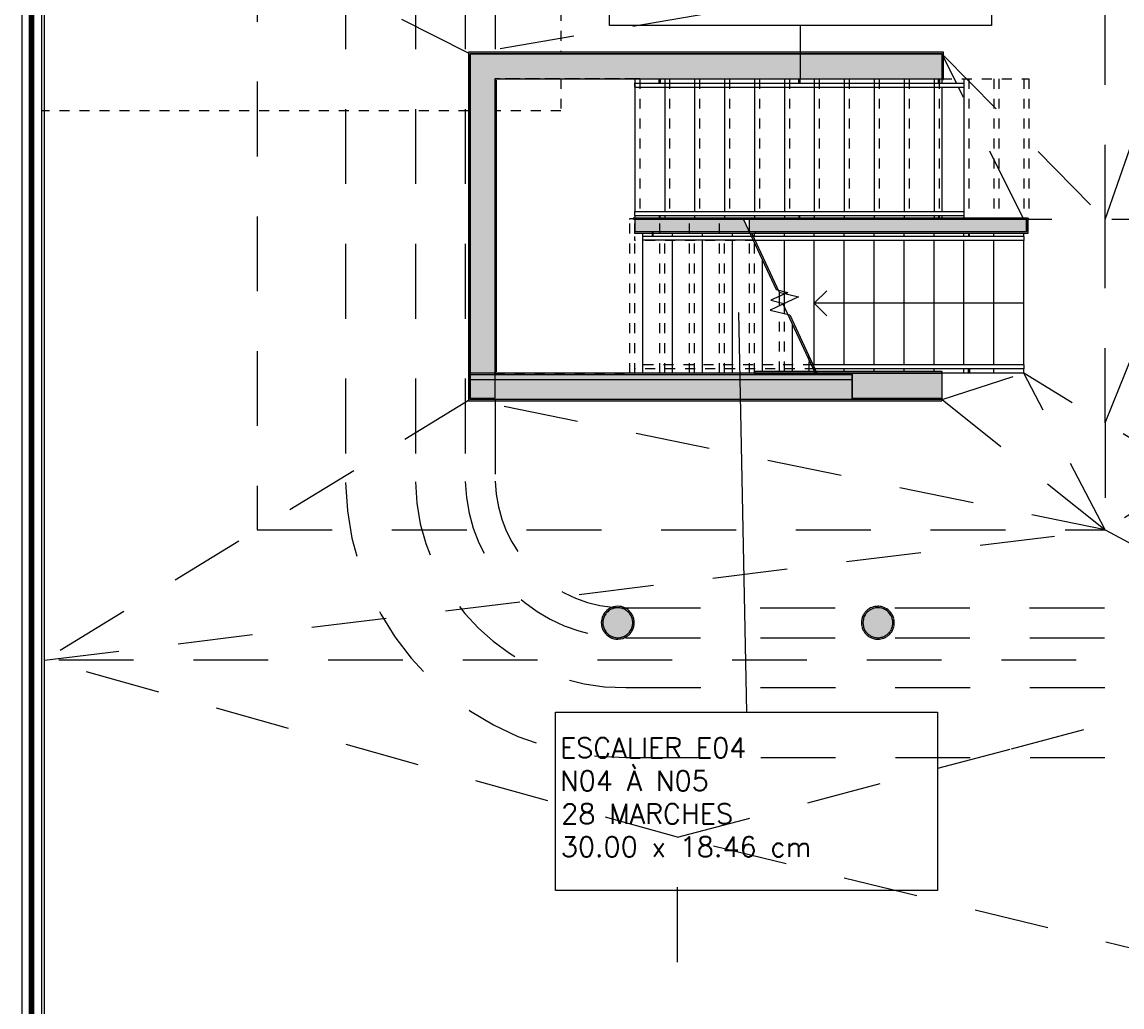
# Model space of a CAD drawing. Header units: metres. Extents: x -227.9 to -141.2, y 39.1 to 91.1.
# Drawn here: x -219.51 to -208.48, y 73.61 to 83.48 of the extents above; entities that cross this region are included whole.
import ezdxf

# ---------------------------------------------------------------- set-up
doc = ezdxf.new("R2010")
doc.units = ezdxf.units.M
for name, pattern in [('Centre', [0.0125, 0.0025, -0.001875, 0.00625, -0.001875]), ('DASHEDX2', [38.1, 25.4, -12.7]), ('JIS_02_0.7', [1.35, 0.75, -0.6]), ('Overhead', [0.003969, 0.002381, -0.001587]), ('Overhead_2_', [0.003969, 0.002381, -0.001587])]:
    doc.linetypes.add(name, pattern=pattern)
doc.layers.add('A-DETL', color=94, linetype='Continuous', lineweight=5, true_color=0x00a600)
doc.layers.add('S-COLS', color=8, linetype='Continuous', lineweight=9, true_color=0x7f7f7f)
for name, color, linetype, lineweight in [('A-FLOR-HRAL', 7, 'Continuous', 5), ('A-FLOR-HRAL-MBND', 7, 'Overhead', 5), ('A-ROOF', 7, 'Continuous', 5), ('A-WALL', 7, 'Continuous', 5), ('A-WALL-PATT', 7, 'Continuous', 13), ('I-WALL', 7, 'Continuous', 5), ('Q-SPCQ-HDLN', 7, 'DASHEDX2', 5), ('S-STRS', 7, 'Continuous', 5), ('S-STRS-ANNO', 7, 'Continuous', 5), ('S-STRS-IDEN', 7, 'Continuous', 5), ('S-STRS-MBND', 7, 'Overhead', 5)]:
    doc.layers.add(name, color=color, linetype=linetype, lineweight=lineweight)
doc.styles.add('RomanS_B', font='', dxfattribs={"height": 0.2})
doc.styles.get('RomanS_B').set_extended_font_data('RomanS', bold=True)

msp = doc.modelspace()

# ---------------------------------------------------------------- hatches: boundary and pattern name
at = {"layer": 'A-WALL', "true_color": 0xaaaaaa}
for points in [[(-210.644, 83.164), (-210.274, 83.164), (-210.274, 83.179), (-215.034, 83.179), (-215.034, 83.164), (-210.675, 83.164)], [(-215.023, 79.686), (-215.019, 79.686), (-215.019, 83.164), (-215.034, 83.164), (-215.034, 79.686)], [(-210.289, 82.905), (-210.274, 82.905), (-210.274, 83.164), (-210.289, 83.164), (-210.289, 82.914)], [(-211.189, 79.951), (-211.189, 79.964), (-215.019, 79.964), (-215.019, 79.951), (-212.031, 79.951)], [(-211.189, 79.901), (-211.189, 79.951), (-215.019, 79.951), (-215.019, 79.901), (-212.031, 79.901)], [(-211.189, 79.701), (-211.189, 79.901), (-215.019, 79.901), (-215.019, 79.701), (-212.031, 79.701)], [(-210.896, 79.686), (-210.289, 79.686), (-210.289, 79.701), (-215.019, 79.701), (-215.019, 79.686), (-210.932, 79.686)], [(-213.539, 77.299), (-213.539, 77.314), (-213.581, 77.32), (-213.62, 77.337), (-213.652, 77.365), (-213.676, 77.402), (-213.688, 77.442), (-213.688, 77.485), (-213.676, 77.526), (-213.652, 77.562), (-213.617, 77.591), (-213.578, 77.608), (-213.539, 77.614), (-213.539, 77.629), (-213.582, 77.623), (-213.622, 77.606), (-213.656, 77.58), (-213.682, 77.546), (-213.699, 77.502), (-213.704, 77.464), (-213.699, 77.421), (-213.682, 77.381), (-213.656, 77.347), (-213.619, 77.32), (-213.578, 77.304), (-213.545, 77.299)], [(-213.539, 77.299), (-213.496, 77.304), (-213.457, 77.321), (-213.422, 77.347), (-213.396, 77.381), (-213.379, 77.425), (-213.374, 77.464), (-213.38, 77.506), (-213.396, 77.546), (-213.422, 77.58), (-213.457, 77.606), (-213.5, 77.623), (-213.539, 77.629), (-213.539, 77.614), (-213.497, 77.607), (-213.458, 77.59), (-213.426, 77.562), (-213.403, 77.526), (-213.391, 77.485), (-213.391, 77.442), (-213.403, 77.401), (-213.427, 77.365), (-213.461, 77.336), (-213.5, 77.319), (-213.539, 77.314)], [(-210.932, 77.299), (-210.932, 77.314), (-210.974, 77.32), (-211.013, 77.337), (-211.046, 77.365), (-211.069, 77.401), (-211.081, 77.442), (-211.081, 77.485), (-211.069, 77.526), (-211.045, 77.563), (-211.013, 77.59), (-210.974, 77.607), (-210.932, 77.614), (-210.932, 77.629), (-210.975, 77.623), (-211.015, 77.606), (-211.049, 77.58), (-211.075, 77.546), (-211.092, 77.502), (-211.097, 77.464), (-211.092, 77.421), (-211.075, 77.381), (-211.046, 77.344), (-211.013, 77.32), (-210.975, 77.304), (-210.934, 77.299)], [(-210.932, 77.299), (-210.889, 77.304), (-210.85, 77.321), (-210.813, 77.35), (-210.789, 77.381), (-210.773, 77.421), (-210.767, 77.464), (-210.773, 77.508), (-210.789, 77.546), (-210.819, 77.583), (-210.851, 77.607), (-210.889, 77.623), (-210.932, 77.629), (-210.932, 77.614), (-210.89, 77.607), (-210.851, 77.59), (-210.819, 77.562), (-210.796, 77.526), (-210.784, 77.485), (-210.784, 77.442), (-210.798, 77.398), (-210.82, 77.365), (-210.854, 77.336), (-210.89, 77.32), (-210.932, 77.314), (-210.932, 77.3)]]:
    msp.add_hatch(color=253, dxfattribs=at).paths.add_polyline_path(points)
at = {"layer": 'A-WALL-PATT', "lineweight": 5, "true_color": 0xaaaaaa}
for points in [[(-214.769, 79.714), (-214.769, 83.164), (-215.019, 83.164), (-215.019, 79.714)], [(-210.289, 82.914), (-210.289, 83.164), (-214.769, 83.164), (-214.769, 82.914), (-210.387, 82.914)], [(-211.189, 79.714), (-210.289, 79.714), (-210.289, 79.964), (-211.189, 79.964), (-211.189, 79.931)]]:
    msp.add_hatch(color=253, dxfattribs=at).paths.add_polyline_path(points)
at = {"layer": 'I-WALL', "true_color": 0xaaaaaa}
for points in [[(-214.769, 79.964), (-214.754, 79.964), (-214.754, 82.914), (-214.769, 82.914), (-214.769, 82.074)], [(-213.384, 81.502), (-212.278, 81.502), (-212.278, 81.504), (-212.219, 81.504), (-212.219, 81.502), (-209.427, 81.502), (-209.427, 81.517), (-213.384, 81.517)], [(-209.427, 81.382), (-209.427, 81.502), (-209.442, 81.502), (-209.442, 81.382)], [(-209.427, 81.367), (-209.427, 81.382), (-212.162, 81.382), (-212.162, 81.367), (-209.564, 81.367)], [(-210.289, 79.965), (-210.289, 79.98), (-212.169, 79.98), (-212.169, 79.965), (-210.387, 79.965)]]:
    msp.add_hatch(color=253, dxfattribs=at).paths.add_polyline_path(points)
h = msp.add_hatch(color=253, dxfattribs=at)
h.paths.add_polyline_path([(-211.62, 81.382), (-209.442, 81.382), (-209.442, 81.502), (-212.219, 81.502), (-212.219, 81.382), (-212.031, 81.382)])
h.paths.add_polyline_path([(-213.265, 81.382), (-212.222, 81.382), (-212.278, 81.502), (-213.369, 81.502), (-213.369, 81.382)])
at = {"layer": 'S-COLS', "lineweight": 5, "true_color": 0x808080}
msp.add_hatch(color=8, dxfattribs=at).paths.add_polyline_path([(-213.539, 77.314), (-213.497, 77.32), (-213.458, 77.337), (-213.426, 77.365), (-213.403, 77.401), (-213.391, 77.442), (-213.391, 77.485), (-213.403, 77.526), (-213.427, 77.563), (-213.461, 77.591), (-213.5, 77.608), (-213.539, 77.614), (-213.581, 77.607), (-213.62, 77.59), (-213.652, 77.562), (-213.676, 77.525), (-213.688, 77.485), (-213.688, 77.442), (-213.676, 77.401), (-213.652, 77.365), (-213.617, 77.336), (-213.578, 77.319), (-213.575, 77.319)])
at = {"layer": 'S-COLS', "true_color": 0x808080}
msp.add_hatch(color=8, dxfattribs=at).paths.add_polyline_path([(-210.932, 77.314), (-210.887, 77.321), (-210.851, 77.337), (-210.818, 77.366), (-210.796, 77.401), (-210.784, 77.442), (-210.784, 77.485), (-210.798, 77.529), (-210.82, 77.563), (-210.851, 77.59), (-210.893, 77.608), (-210.933, 77.613), (-210.974, 77.607), (-211.013, 77.59), (-211.046, 77.562), (-211.069, 77.526), (-211.081, 77.485), (-211.081, 77.442), (-211.069, 77.401), (-211.045, 77.364), (-211.013, 77.337), (-210.974, 77.32), (-210.955, 77.317)])

# ---------------------------------------------------------------- linework, layer by layer
at = {"layer": 'A-DETL', "color": 7, "linetype": 'JIS_02_0.7'}
for p, q in [((-216.268, 83.96), (-216.268, 78.87)), ((-214.768, 83.96), (-214.768, 83.164)), ((-214.768, 79.701), (-214.768, 78.904)), ((-213.461, 77.614), (-204.492, 77.614)), ((-213.456, 76.114), (-180.473, 76.114))]:
    msp.add_line(p, q, dxfattribs=at)
at = {"layer": 'A-DETL', "color": 8, "linetype": 'JIS_02_0.7', "true_color": 0x808080}
for p, q in [((-215.568, 83.96), (-215.568, 78.875)), ((-215.068, 83.96), (-215.068, 78.88)), ((-213.46, 77.314), (-180.473, 77.314)), ((-213.458, 76.814), (-180.473, 76.814))]:
    msp.add_line(p, q, dxfattribs=at)
at = {"layer": 'A-DETL', "color": 7, "linetype": 'JIS_02_0.7'}
for radius, start, end in [(2.797, 180.8447, 270.3154), (1.297, 181.2405, 270.4631)]:
    msp.add_arc((-213.471, 78.911), radius, start, end, dxfattribs=at)
at = {"layer": 'A-DETL', "color": 8, "linetype": 'JIS_02_0.7', "true_color": 0x808080}
for radius, start, end in [(2.097, 180.9756, 270.3642), (1.597, 181.1179, 270.4173)]:
    msp.add_arc((-213.471, 78.911), radius, start, end, dxfattribs=at)
at = {"layer": 'A-FLOR-HRAL', "color": 9, "true_color": 0xc0c0c0}
for p, q in [((-219.439, 89.725), (-219.439, 62.457)), ((-219.438, 89.725), (-219.438, 62.456)), ((-219.437, 62.455), (-219.437, 89.725)), ((-219.427, 62.444), (-219.427, 89.725)), ((-219.426, 62.443), (-219.426, 89.725)), ((-219.418, 62.435), (-219.418, 89.725)), ((-219.414, 89.725), (-219.414, 62.432)), ((-219.406, 62.424), (-219.406, 89.725)), ((-219.405, 62.423), (-219.405, 89.725)), ((-219.395, 62.413), (-219.395, 89.725)), ((-219.393, 62.41), (-219.393, 89.725)), ((-213.369, 82.871), (-210.069, 82.871)), ((-213.369, 82.831), (-213.369, 82.871)), ((-213.369, 82.831), (-210.069, 82.831)), ((-210.069, 82.871), (-210.069, 82.831)), ((-213.369, 81.584), (-210.069, 81.584)), ((-213.369, 81.544), (-213.369, 81.584)), ((-213.369, 81.544), (-210.069, 81.544)), ((-210.069, 81.584), (-210.069, 81.544)), ((-213.289, 81.295), (-213.289, 81.335)), ((-212.199, 81.335), (-213.289, 81.335)), ((-212.181, 81.295), (-213.289, 81.295)), ((-212.182, 81.334), (-212.163, 81.294)), ((-210.286, 81.334), (-212.182, 81.334)), ((-210.286, 81.294), (-212.163, 81.294)), ((-209.469, 81.334), (-210.286, 81.334)), ((-209.469, 81.294), (-210.286, 81.294)), ((-209.469, 81.334), (-209.469, 81.294)), ((-211.581, 80.047), (-211.563, 80.007)), ((-210.286, 80.047), (-211.581, 80.047)), ((-210.286, 80.007), (-211.563, 80.007)), ((-209.469, 80.047), (-210.286, 80.047)), ((-209.469, 80.007), (-210.286, 80.007)), ((-209.469, 80.047), (-209.469, 80.007))]:
    msp.add_line(p, q, dxfattribs=at)
at = {"layer": 'A-FLOR-HRAL'}
for p, q in [((-213.123, 82.871), (-213.123, 82.911)), ((-213.115, 82.911), (-213.123, 82.911)), ((-213.115, 82.911), (-213.115, 82.871)), ((-211.723, 82.871), (-211.723, 82.911)), ((-211.715, 82.911), (-211.723, 82.911)), ((-211.715, 82.911), (-211.715, 82.871)), ((-210.323, 82.871), (-210.323, 82.911)), ((-210.315, 82.911), (-210.323, 82.911)), ((-210.315, 82.911), (-210.315, 82.871)), ((-219.427, 81.741), (-219.426, 81.741)), ((-219.427, 81.74), (-219.427, 81.741)), ((-219.426, 81.74), (-219.427, 81.74)), ((-219.426, 81.741), (-219.406, 81.741)), ((-219.426, 81.741), (-219.426, 81.74)), ((-219.406, 81.74), (-219.426, 81.74)), ((-219.406, 81.741), (-219.405, 81.741)), ((-219.406, 81.74), (-219.406, 81.741)), ((-219.405, 81.74), (-219.406, 81.74)), ((-219.405, 81.741), (-219.405, 81.74)), ((-213.123, 81.544), (-213.123, 81.517)), ((-213.115, 81.517), (-213.115, 81.544)), ((-211.723, 81.544), (-211.723, 81.517)), ((-211.715, 81.517), (-211.715, 81.544)), ((-210.323, 81.544), (-210.323, 81.517)), ((-210.315, 81.517), (-210.315, 81.544)), ((-213.193, 81.375), (-213.193, 81.335)), ((-213.193, 81.375), (-213.185, 81.375)), ((-213.185, 81.335), (-213.185, 81.375)), ((-210.023, 81.367), (-210.023, 81.334)), ((-210.015, 81.334), (-210.015, 81.367)), ((-210.023, 79.967), (-210.023, 80.007)), ((-210.023, 79.967), (-210.015, 79.967)), ((-210.015, 80.007), (-210.015, 79.967)), ((-219.427, 79.741), (-219.426, 79.741)), ((-219.427, 79.74), (-219.427, 79.741)), ((-219.426, 79.74), (-219.427, 79.74)), ((-219.426, 79.741), (-219.406, 79.741)), ((-219.426, 79.741), (-219.426, 79.74)), ((-219.406, 79.74), (-219.426, 79.74)), ((-219.406, 79.741), (-219.405, 79.741)), ((-219.406, 79.74), (-219.406, 79.741)), ((-219.405, 79.74), (-219.406, 79.74)), ((-219.405, 79.741), (-219.405, 79.74)), ((-219.427, 77.741), (-219.426, 77.741)), ((-219.427, 77.74), (-219.427, 77.741)), ((-219.426, 77.74), (-219.427, 77.74)), ((-219.426, 77.741), (-219.406, 77.741)), ((-219.426, 77.741), (-219.426, 77.74)), ((-219.406, 77.74), (-219.426, 77.74)), ((-219.406, 77.741), (-219.405, 77.741)), ((-219.406, 77.74), (-219.406, 77.741)), ((-219.405, 77.74), (-219.406, 77.74)), ((-219.405, 77.741), (-219.405, 77.74)), ((-219.427, 75.741), (-219.426, 75.741)), ((-219.427, 75.74), (-219.427, 75.741)), ((-219.426, 75.74), (-219.427, 75.74)), ((-219.426, 75.741), (-219.406, 75.741)), ((-219.426, 75.741), (-219.426, 75.74)), ((-219.406, 75.74), (-219.426, 75.74)), ((-219.406, 75.741), (-219.405, 75.741)), ((-219.406, 75.74), (-219.406, 75.741)), ((-219.405, 75.74), (-219.406, 75.74)), ((-219.405, 75.741), (-219.405, 75.74)), ((-219.427, 73.741), (-219.426, 73.741)), ((-219.427, 73.74), (-219.427, 73.741)), ((-219.426, 73.74), (-219.427, 73.74)), ((-219.426, 73.741), (-219.406, 73.741)), ((-219.426, 73.741), (-219.426, 73.74)), ((-219.406, 73.74), (-219.426, 73.74)), ((-219.406, 73.741), (-219.405, 73.741)), ((-219.406, 73.74), (-219.406, 73.741)), ((-219.405, 73.74), (-219.406, 73.74)), ((-219.405, 73.741), (-219.405, 73.74))]:
    msp.add_line(p, q, dxfattribs=at)
at = {"layer": 'A-FLOR-HRAL-MBND'}
for p, q in [((-213.369, 81.294), (-213.369, 81.334)), ((-212.182, 81.334), (-213.369, 81.334)), ((-212.163, 81.294), (-213.369, 81.294)), ((-213.369, 80.007), (-213.369, 80.047)), ((-211.581, 80.047), (-213.369, 80.047)), ((-211.563, 80.007), (-213.369, 80.007))]:
    msp.add_line(p, q, dxfattribs=at)
at = {"layer": 'A-ROOF'}
for p, q in [((-219.286, 62.319), (-219.286, 89.725)), ((-210.289, 82.871), (-210.289, 82.905)), ((-210.289, 81.584), (-210.289, 82.831)), ((-210.289, 81.517), (-210.289, 81.544)), ((-209.469, 81.364), (-209.469, 81.367)), ((-210.289, 79.701), (-210.289, 79.714))]:
    msp.add_line(p, q, dxfattribs=at)
at = {"layer": 'A-ROOF', "color": 9, "linetype": 'JIS_02_0.7', "true_color": 0xc0c0c0}
for p, q in [((-215.034, 83.171), (-217.153, 84.235)), ((-217.153, 84.235), (-217.153, 78.395)), ((-208.654, 84.235), (-214.93, 83.179)), ((-208.653, 81.502), (-208.654, 84.235)), ((-208.653, 81.502), (-207.837, 83.861)), ((-210.274, 83.148), (-208.653, 81.502)), ((-210.145, 82.871), (-210.274, 83.133)), ((-209.476, 81.517), (-210.125, 82.831)), ((-207.837, 81.502), (-209.427, 81.502)), ((-208.653, 79.466), (-208.653, 81.502)), ((-208.653, 79.466), (-207.837, 81.502)), ((-210.289, 79.701), (-209.469, 79.964)), ((-207.833, 78.965), (-209.469, 79.964)), ((-208.654, 78.395), (-209.469, 79.964)), ((-215.034, 79.691), (-219.286, 77.089)), ((-208.654, 78.395), (-214.946, 79.686)), ((-210.289, 79.701), (-210.288, 79.7)), ((-210.287, 79.699), (-208.654, 78.395)), ((-208.653, 79.466), (-208.654, 78.395)), ((-207.825, 78.915), (-208.654, 78.395)), ((-219.286, 77.089), (-208.654, 78.395)), ((-217.153, 78.395), (-208.654, 78.395)), ((-208.654, 78.395), (-206.243, 77.089)), ((-212.94, 75.315), (-219.286, 77.089)), ((-206.243, 77.089), (-219.286, 77.089)), ((-209.591, 76.202), (-206.243, 77.089)), ((-212.94, 75.315), (-209.591, 76.202)), ((-212.94, 61.915), (-212.94, 75.315)), ((-206.606, 73.766), (-212.94, 75.315))]:
    msp.add_line(p, q, dxfattribs=at)
at = {"layer": 'A-WALL'}
for p, q in [((-219.511, 89.74), (-219.511, 62.529)), ((-219.311, 62.329), (-219.311, 89.725)), ((-212.278, 81.502), (-213.369, 81.502)), ((-213.369, 81.502), (-213.369, 81.382)), ((-209.442, 81.502), (-212.219, 81.502)), ((-209.442, 81.382), (-209.442, 81.502)), ((-213.369, 81.382), (-212.832, 81.382)), ((-212.162, 81.382), (-209.442, 81.382)), ((-215.019, 79.951), (-211.189, 79.951)), ((-215.019, 79.901), (-211.189, 79.901))]:
    msp.add_line(p, q, dxfattribs=at)
at = {"layer": 'A-WALL', "lineweight": 13}
for p, q in [((-215.01, 83.179), (-215.034, 83.179)), ((-215.034, 83.179), (-215.034, 79.686)), ((-215.019, 83.164), (-210.289, 83.164)), ((-215.019, 79.701), (-215.019, 83.164)), ((-210.312, 83.179), (-215.009, 83.179)), ((-210.292, 83.179), (-210.311, 83.179)), ((-210.274, 83.179), (-210.29, 83.179)), ((-210.289, 83.164), (-210.289, 82.914)), ((-210.274, 83.171), (-210.274, 83.179)), ((-210.274, 82.905), (-210.274, 83.17)), ((-210.289, 82.905), (-210.274, 82.905)), ((-211.189, 79.964), (-215.019, 79.964)), ((-211.189, 79.701), (-211.189, 79.964)), ((-215.034, 79.686), (-215.011, 79.686)), ((-210.289, 79.701), (-215.019, 79.701)), ((-215.009, 79.686), (-210.309, 79.686)), ((-210.309, 79.686), (-210.291, 79.686)), ((-210.289, 79.699), (-210.289, 79.701)), ((-210.289, 79.692), (-210.289, 79.699)), ((-210.289, 79.686), (-210.289, 79.689)), ((-210.932, 77.614), (-210.932, 77.629)), ((-210.932, 77.299), (-210.932, 77.314))]:
    msp.add_line(p, q, dxfattribs=at)
at = {"layer": 'A-WALL', "lineweight": 15}
for p, q in [((-215.019, 83.164), (-215.019, 79.714)), ((-214.769, 83.164), (-215.019, 83.164)), ((-210.289, 83.164), (-214.769, 83.164)), ((-210.289, 82.914), (-210.289, 83.164)), ((-214.769, 79.714), (-214.769, 82.914)), ((-214.769, 82.914), (-210.289, 82.914)), ((-210.289, 79.964), (-211.189, 79.964)), ((-211.189, 79.964), (-211.189, 79.714)), ((-210.289, 79.714), (-210.289, 79.964)), ((-215.019, 79.714), (-214.769, 79.714)), ((-211.189, 79.714), (-210.289, 79.714))]:
    msp.add_line(p, q, dxfattribs=at)
at = {"layer": 'A-WALL', "lineweight": 13}
for centre, radius, start, end in [((-213.539, 77.464), 0.165, 90, 120), ((-213.539, 77.464), 0.165, 40.3954, 90), ((-210.932, 77.464), 0.165, 90, 132.3036), ((-210.932, 77.464), 0.165, 75, 90), ((-210.932, 77.464), 0.165, 28.5991, 74.8208), ((-213.539, 77.464), 0.165, 120.338, 213.4989), ((-213.539, 77.464), 0.15, 159.713, 168.6525), ((-213.539, 77.464), 0.15, 152.8907, 159.713), ((-213.539, 77.464), 0.15, 143.7795, 152.8907), ((-213.539, 77.464), 0.15, 137.1493, 143.7795), ((-213.539, 77.464), 0.15, 127.6461, 137.1493), ((-213.539, 77.464), 0.15, 121.4225, 127.6461), ((-213.539, 77.464), 0.15, 110.9147, 121.4225), ((-213.539, 77.464), 0.15, 105.7068, 110.9147), ((-213.539, 77.464), 0.15, 90, 105.7068), ((-213.539, 77.464), 0.15, 74.2932, 90), ((-213.539, 77.464), 0.15, 69.0853, 74.2932), ((-213.539, 77.464), 0.15, 58.5775, 69.0853), ((-213.539, 77.464), 0.15, 52.3539, 58.5775), ((-213.539, 77.464), 0.15, 42.8507, 52.3539), ((-213.539, 77.464), 0.15, 36.2205, 42.8507), ((-213.539, 77.464), 0.15, 27.1093, 36.2205), ((-213.539, 77.464), 0.165, 27.234, 40.32), ((-213.539, 77.464), 0.15, 20.287, 27.1093), ((-213.539, 77.464), 0.15, 11.3475, 20.287), ((-213.539, 77.464), 0.165, 13.7064, 27.1601), ((-210.932, 77.464), 0.165, 154.8471, 167.263), ((-210.932, 77.464), 0.165, 142.899, 154.6902), ((-210.932, 77.464), 0.165, 132.5318, 142.7193), ((-210.932, 77.464), 0.165, 15.5903, 28.2079), ((-213.539, 77.464), 0.15, 168.6525, 175.5552), ((-213.539, 77.464), 0.15, 175.5552, 184.4448), ((-213.539, 77.464), 0.15, 184.4448, 191.3475), ((-213.539, 77.464), 0.15, 191.3475, 200.287), ((-213.539, 77.464), 0.15, 200.287, 207.1093), ((-213.539, 77.464), 0.15, 332.8907, 339.713), ((-213.539, 77.464), 0.15, 339.713, 348.6525), ((-213.539, 77.464), 0.15, 4.4448, 11.3475), ((-213.539, 77.464), 0.15, 348.6525, 355.5552), ((-213.539, 77.464), 0.165, 332.8399, 346.2936), ((-213.539, 77.464), 0.15, 355.5552, 4.4448), ((-213.539, 77.464), 0.165, 0.0821, 13.6305), ((-213.539, 77.464), 0.165, 346.3695, 359.9179), ((-210.932, 77.464), 0.165, 167.4101, 192.5899), ((-210.932, 77.464), 0.165, 192.737, 205.1529), ((-210.932, 77.464), 0.165, 336.3405, 348.5301), ((-210.932, 77.464), 0.165, 2.1798, 14.7976), ((-210.932, 77.464), 0.165, 349.2882, 1.799), ((-213.539, 77.464), 0.165, 213.9277, 270), ((-213.539, 77.464), 0.15, 207.1093, 216.2205), ((-213.539, 77.464), 0.15, 216.2205, 222.8507), ((-213.539, 77.464), 0.15, 222.8507, 232.3539), ((-213.539, 77.464), 0.15, 232.3539, 238.5775), ((-213.539, 77.464), 0.15, 238.5775, 249.0853), ((-213.539, 77.464), 0.15, 249.0853, 254.2932), ((-213.539, 77.464), 0.15, 254.2932, 270), ((-213.539, 77.464), 0.165, 270, 307.4014), ((-213.539, 77.464), 0.15, 270, 285.7068), ((-213.539, 77.464), 0.15, 285.7068, 290.9147), ((-213.539, 77.464), 0.15, 290.9147, 301.4225), ((-213.539, 77.464), 0.15, 301.4225, 307.6461), ((-213.539, 77.464), 0.15, 307.6461, 317.1493), ((-213.539, 77.464), 0.165, 307.4805, 319.6046), ((-213.539, 77.464), 0.15, 317.1493, 323.7795), ((-213.539, 77.464), 0.15, 323.7795, 332.8907), ((-213.539, 77.464), 0.165, 319.68, 332.766), ((-210.932, 77.464), 0.165, 205.3098, 217.101), ((-210.932, 77.464), 0.165, 217.2807, 227.4682), ((-210.932, 77.464), 0.165, 227.6964, 235.5466), ((-210.932, 77.464), 0.165, 235.7377, 270), ((-210.932, 77.464), 0.165, 270, 290.475), ((-210.932, 77.464), 0.165, 291.0864, 303.3686), ((-210.932, 77.464), 0.165, 303.9633, 316.552), ((-210.932, 77.464), 0.165, 316.8489, 323.7167), ((-210.932, 77.464), 0.165, 324.1334, 335.5992)]:
    msp.add_arc(centre, radius, start, end, dxfattribs=at)
at = {"layer": 'I-WALL', "lineweight": 13}
for p, q in [((-214.754, 82.914), (-214.769, 82.914)), ((-214.769, 82.914), (-214.769, 79.964)), ((-214.754, 79.979), (-214.754, 82.899)), ((-209.427, 81.517), (-213.384, 81.517)), ((-213.384, 81.517), (-213.384, 81.502)), ((-209.427, 81.367), (-209.427, 81.517)), ((-212.832, 81.382), (-212.222, 81.382)), ((-212.219, 81.382), (-212.162, 81.382)), ((-212.162, 81.382), (-212.162, 81.367)), ((-212.162, 81.367), (-209.427, 81.367)), ((-214.769, 79.964), (-214.754, 79.964)), ((-210.289, 79.98), (-212.169, 79.98)), ((-212.169, 79.98), (-212.169, 79.965)), ((-212.169, 79.965), (-210.289, 79.965)), ((-210.289, 79.965), (-210.289, 79.98))]:
    msp.add_line(p, q, dxfattribs=at)
at = {"layer": 'Q-SPCQ-HDLN', "color": 9, "linetype": 'Centre', "lineweight": 9, "true_color": 0xc0c0c0}
for p, q in [((-214.111, 86.993), (-214.111, 83.179)), ((-214.111, 82.914), (-214.111, 82.593)), ((-219.286, 82.593), (-219.311, 82.593)), ((-215.034, 82.593), (-219.286, 82.593)), ((-214.111, 82.593), (-214.754, 82.593))]:
    msp.add_line(p, q, dxfattribs=at)
at = {"layer": 'S-COLS', "color": 7}
for centre, start, end in [((-213.539, 77.464), 159.713, 168.6525), ((-213.539, 77.464), 152.8907, 159.713), ((-213.539, 77.464), 143.7795, 152.8907), ((-213.539, 77.464), 137.1493, 143.7795), ((-213.539, 77.464), 127.6461, 137.1493), ((-213.539, 77.464), 121.4225, 127.6461), ((-213.539, 77.464), 110.9147, 121.4225), ((-213.539, 77.464), 105.7068, 110.9147), ((-213.539, 77.464), 90, 105.7068), ((-213.539, 77.464), 74.2932, 90), ((-213.539, 77.464), 69.0853, 74.2932), ((-213.539, 77.464), 58.5775, 69.0853), ((-213.539, 77.464), 52.3539, 58.5775), ((-213.539, 77.464), 42.8507, 52.3539), ((-213.539, 77.464), 36.2205, 42.8507), ((-213.539, 77.464), 27.1093, 36.2205), ((-213.539, 77.464), 20.287, 27.1093), ((-213.539, 77.464), 11.3475, 20.287), ((-210.932, 77.464), 152.0148, 165.8674), ((-210.932, 77.464), 139.0909, 151.9421), ((-210.932, 77.464), 125.683, 138.6195), ((-210.932, 77.464), 90, 125.5867), ((-210.932, 77.464), 29.4719, 90), ((-210.932, 77.464), 15.2301, 29.3141), ((-213.539, 77.464), 168.6525, 175.5552), ((-213.539, 77.464), 175.5552, 184.4448), ((-213.539, 77.464), 184.4448, 191.3475), ((-213.539, 77.464), 191.3475, 200.287), ((-213.539, 77.464), 200.287, 207.1093), ((-213.539, 77.464), 332.8907, 339.713), ((-213.539, 77.464), 339.713, 348.6525), ((-213.539, 77.464), 4.4448, 11.3475), ((-213.539, 77.464), 348.6525, 355.5552), ((-213.539, 77.464), 355.5552, 4.4448), ((-210.932, 77.464), 165.9269, 194.0731), ((-210.932, 77.464), 194.1326, 207.9852), ((-210.932, 77.464), 332.7337, 346.3909), ((-210.932, 77.464), 0.8334, 14.9335), ((-210.932, 77.464), 346.7162, 0.6838), ((-213.539, 77.464), 207.1093, 216.2205), ((-213.539, 77.464), 216.2205, 222.8507), ((-213.539, 77.464), 222.8507, 232.3539), ((-213.539, 77.464), 232.3539, 238.5775), ((-213.539, 77.464), 238.5775, 249.0853), ((-213.539, 77.464), 249.0853, 254.2932), ((-213.539, 77.464), 254.2932, 270), ((-213.539, 77.464), 270, 285.7068), ((-213.539, 77.464), 285.7068, 290.9147), ((-213.539, 77.464), 290.9147, 301.4225), ((-213.539, 77.464), 301.4225, 307.6461), ((-213.539, 77.464), 307.6461, 317.1493), ((-213.539, 77.464), 317.1493, 323.7795), ((-213.539, 77.464), 323.7795, 332.8907), ((-210.932, 77.464), 208.0579, 220.9091), ((-210.932, 77.464), 221.3805, 234.317), ((-210.932, 77.464), 234.4133, 245.5652), ((-210.932, 77.464), 245.7022, 270), ((-210.932, 77.464), 270, 287.4778), ((-210.932, 77.464), 287.7502, 301.4595), ((-210.932, 77.464), 301.7507, 315.6027), ((-210.932, 77.464), 315.7273, 319.0909), ((-210.932, 77.464), 319.3675, 332.3707)]:
    msp.add_arc(centre, 0.15, start, end, dxfattribs=at)
at = {"layer": 'S-STRS'}
for p, q in [((-213.369, 82.914), (-213.369, 82.871)), ((-213.369, 82.831), (-213.369, 81.584)), ((-213.069, 82.914), (-213.069, 82.871)), ((-213.069, 82.831), (-213.069, 81.584)), ((-212.769, 82.914), (-212.769, 82.871)), ((-212.769, 82.831), (-212.769, 81.584)), ((-212.469, 82.914), (-212.469, 82.871)), ((-212.469, 82.831), (-212.469, 81.584)), ((-212.169, 82.914), (-212.169, 82.871)), ((-212.169, 82.831), (-212.169, 81.584)), ((-211.869, 82.914), (-211.869, 82.871)), ((-211.869, 82.831), (-211.869, 81.584)), ((-211.569, 82.914), (-211.569, 82.871)), ((-211.569, 82.831), (-211.569, 81.584)), ((-211.269, 82.914), (-211.269, 82.871)), ((-211.269, 82.831), (-211.269, 81.584)), ((-210.969, 82.914), (-210.969, 82.871)), ((-210.969, 82.831), (-210.969, 81.584)), ((-210.669, 82.914), (-210.669, 82.871)), ((-210.669, 82.831), (-210.669, 81.584)), ((-210.369, 82.914), (-210.369, 82.871)), ((-210.369, 82.831), (-210.369, 81.584)), ((-210.069, 82.914), (-210.069, 82.871)), ((-210.069, 82.831), (-210.069, 81.584)), ((-213.369, 81.544), (-213.369, 81.517)), ((-213.069, 81.544), (-213.069, 81.517)), ((-212.769, 81.544), (-212.769, 81.517)), ((-212.469, 81.544), (-212.469, 81.517)), ((-212.169, 81.544), (-212.169, 81.517)), ((-211.869, 81.544), (-211.869, 81.517)), ((-211.569, 81.544), (-211.569, 81.517)), ((-211.269, 81.544), (-211.269, 81.517)), ((-210.969, 81.544), (-210.969, 81.517)), ((-210.669, 81.544), (-210.669, 81.517)), ((-210.369, 81.544), (-210.369, 81.517)), ((-210.069, 81.544), (-210.069, 81.517)), ((-213.369, 81.365), (-213.369, 81.382)), ((-213.289, 81.365), (-213.369, 81.365)), ((-213.289, 81.335), (-213.289, 81.365)), ((-213.193, 81.365), (-213.289, 81.365)), ((-213.289, 79.964), (-213.289, 81.295)), ((-212.989, 81.365), (-213.186, 81.365)), ((-212.689, 81.365), (-212.989, 81.365)), ((-212.989, 81.335), (-212.989, 81.365)), ((-212.989, 79.964), (-212.989, 81.295)), ((-212.389, 81.365), (-212.689, 81.365)), ((-212.689, 81.335), (-212.689, 81.365)), ((-212.689, 79.964), (-212.689, 81.295)), ((-212.213, 81.365), (-212.389, 81.365)), ((-212.389, 81.335), (-212.389, 81.365)), ((-212.389, 79.964), (-212.389, 81.295)), ((-212.169, 81.364), (-212.196, 81.364)), ((-211.869, 81.364), (-212.169, 81.364)), ((-212.169, 81.334), (-212.169, 81.364)), ((-211.569, 81.364), (-211.869, 81.364)), ((-211.869, 81.334), (-211.869, 81.364)), ((-211.869, 80.764), (-211.869, 81.294)), ((-211.269, 81.364), (-211.569, 81.364)), ((-211.569, 81.334), (-211.569, 81.364)), ((-211.569, 80.047), (-211.569, 81.294)), ((-210.969, 81.364), (-211.269, 81.364)), ((-211.269, 81.334), (-211.269, 81.364)), ((-211.269, 80.047), (-211.269, 81.294)), ((-210.669, 81.364), (-210.969, 81.364)), ((-210.969, 81.334), (-210.969, 81.364)), ((-210.969, 80.047), (-210.969, 81.294)), ((-210.369, 81.364), (-210.669, 81.364)), ((-210.669, 81.334), (-210.669, 81.364)), ((-210.669, 80.047), (-210.669, 81.294)), ((-210.286, 81.364), (-210.369, 81.364)), ((-210.369, 81.334), (-210.369, 81.364)), ((-210.369, 80.047), (-210.369, 81.294)), ((-210.069, 81.364), (-210.286, 81.364)), ((-210.023, 81.364), (-210.069, 81.364)), ((-210.069, 81.334), (-210.069, 81.364)), ((-210.069, 80.047), (-210.069, 81.294)), ((-209.769, 81.364), (-210.015, 81.364)), ((-209.469, 81.364), (-209.769, 81.364)), ((-209.769, 81.334), (-209.769, 81.364)), ((-209.769, 80.047), (-209.769, 81.294)), ((-209.469, 81.334), (-209.469, 81.364)), ((-209.469, 80.047), (-209.469, 81.294)), ((-212.089, 79.98), (-212.089, 81.099)), ((-211.869, 80.563), (-211.869, 80.664)), ((-211.789, 79.98), (-211.789, 80.456)), ((-212.089, 79.964), (-212.089, 79.965)), ((-211.789, 79.964), (-211.789, 79.965)), ((-211.269, 79.98), (-211.269, 80.007)), ((-211.269, 79.964), (-211.269, 79.965)), ((-210.969, 79.98), (-210.969, 80.007)), ((-210.969, 79.964), (-210.969, 79.965)), ((-210.669, 79.98), (-210.669, 80.007)), ((-210.669, 79.964), (-210.669, 79.965)), ((-210.369, 79.98), (-210.369, 80.007)), ((-210.369, 79.964), (-210.369, 79.965)), ((-210.286, 79.964), (-210.289, 79.964)), ((-210.069, 79.964), (-210.286, 79.964)), ((-210.069, 79.964), (-210.069, 80.007)), ((-209.769, 79.964), (-210.069, 79.964)), ((-209.769, 79.964), (-209.769, 80.007)), ((-209.469, 79.964), (-209.769, 79.964)), ((-209.469, 79.964), (-209.469, 80.007))]:
    msp.add_line(p, q, dxfattribs=at)
at = {"layer": 'S-STRS', "linetype": 'Overhead'}
for p, q in [((-213.369, 82.914), (-213.369, 82.871)), ((-213.369, 82.831), (-213.369, 81.584)), ((-213.069, 82.914), (-213.069, 82.871)), ((-213.069, 82.831), (-213.069, 81.584)), ((-212.769, 82.914), (-212.769, 82.871)), ((-212.769, 82.831), (-212.769, 81.584)), ((-212.469, 82.914), (-212.469, 82.871)), ((-212.469, 82.831), (-212.469, 81.584)), ((-212.169, 82.914), (-212.169, 82.871)), ((-212.169, 82.831), (-212.169, 81.584)), ((-211.869, 82.914), (-211.869, 82.871)), ((-211.869, 82.831), (-211.869, 81.584)), ((-211.569, 82.914), (-211.569, 82.871)), ((-211.569, 82.831), (-211.569, 81.584)), ((-211.269, 82.914), (-211.269, 82.871)), ((-211.269, 82.831), (-211.269, 81.584)), ((-210.969, 82.914), (-210.969, 82.871)), ((-210.969, 82.831), (-210.969, 81.584)), ((-210.669, 82.914), (-210.669, 82.871)), ((-210.669, 82.831), (-210.669, 81.584)), ((-210.369, 82.914), (-210.369, 82.871)), ((-210.369, 82.831), (-210.369, 81.584)), ((-213.369, 81.544), (-213.369, 81.517)), ((-213.069, 81.544), (-213.069, 81.517)), ((-212.769, 81.544), (-212.769, 81.517)), ((-212.469, 81.544), (-212.469, 81.517)), ((-212.169, 81.544), (-212.169, 81.517)), ((-211.869, 81.544), (-211.869, 81.517)), ((-211.569, 81.544), (-211.569, 81.517)), ((-211.269, 81.544), (-211.269, 81.517)), ((-210.969, 81.544), (-210.969, 81.517)), ((-210.669, 81.544), (-210.669, 81.517)), ((-210.369, 81.544), (-210.369, 81.517)), ((-213.289, 81.335), (-213.289, 81.365)), ((-213.289, 79.964), (-213.289, 81.295)), ((-212.989, 81.335), (-212.989, 81.365)), ((-212.989, 79.964), (-212.989, 81.295)), ((-212.689, 81.335), (-212.689, 81.365)), ((-212.689, 79.964), (-212.689, 81.295)), ((-212.389, 81.335), (-212.389, 81.365)), ((-212.389, 79.964), (-212.389, 81.295)), ((-212.169, 81.334), (-212.169, 81.364)), ((-211.869, 81.334), (-211.869, 81.364)), ((-211.869, 80.764), (-211.869, 81.294)), ((-211.569, 81.334), (-211.569, 81.364)), ((-211.569, 80.047), (-211.569, 81.294)), ((-211.269, 81.334), (-211.269, 81.364)), ((-211.269, 80.047), (-211.269, 81.294)), ((-210.969, 81.334), (-210.969, 81.364)), ((-210.969, 80.047), (-210.969, 81.294)), ((-210.669, 81.334), (-210.669, 81.364)), ((-210.669, 80.047), (-210.669, 81.294)), ((-210.369, 81.334), (-210.369, 81.364)), ((-210.369, 80.047), (-210.369, 81.294)), ((-210.069, 81.334), (-210.069, 81.364)), ((-210.069, 80.047), (-210.069, 81.294)), ((-209.769, 81.334), (-209.769, 81.364)), ((-209.769, 80.047), (-209.769, 81.294)), ((-209.469, 81.334), (-209.469, 81.364)), ((-209.469, 80.047), (-209.469, 81.294)), ((-212.089, 79.98), (-212.089, 81.099)), ((-211.869, 80.563), (-211.869, 80.664)), ((-211.789, 79.98), (-211.789, 80.456)), ((-212.089, 79.964), (-212.089, 79.965)), ((-211.789, 79.964), (-211.789, 79.965)), ((-211.269, 79.98), (-211.269, 80.007)), ((-211.269, 79.964), (-211.269, 79.965)), ((-210.969, 79.98), (-210.969, 80.007)), ((-210.969, 79.964), (-210.969, 79.965)), ((-210.669, 79.98), (-210.669, 80.007)), ((-210.669, 79.964), (-210.669, 79.965)), ((-210.369, 79.98), (-210.369, 80.007)), ((-210.369, 79.964), (-210.369, 79.965)), ((-210.069, 79.964), (-210.069, 80.007)), ((-209.769, 79.964), (-209.769, 80.007)), ((-209.469, 79.964), (-209.469, 80.007))]:
    msp.add_line(p, q, dxfattribs=at)
at = {"layer": 'S-STRS', "lineweight": 9}
for p, q in [((-212.219, 81.504), (-212.278, 81.504)), ((-212.219, 81.377), (-212.219, 81.504)), ((-211.919, 81.364), (-211.919, 81.367)), ((-211.619, 81.364), (-211.619, 81.367)), ((-211.319, 81.364), (-211.319, 81.367)), ((-211.019, 81.364), (-211.019, 81.367)), ((-210.719, 81.364), (-210.719, 81.367)), ((-210.419, 81.364), (-210.419, 81.367)), ((-210.119, 81.364), (-210.119, 81.367)), ((-209.819, 81.364), (-209.819, 81.367)), ((-209.519, 81.364), (-209.519, 81.367)), ((-211.919, 80.673), (-211.919, 80.734)), ((-211.619, 80.09), (-211.619, 80.127))]:
    msp.add_line(p, q, dxfattribs=at)
at = {"layer": 'S-STRS', "linetype": 'Overhead_2_', "lineweight": 9}
for p, q in [((-212.219, 81.377), (-212.219, 81.504)), ((-211.919, 81.364), (-211.919, 81.367)), ((-211.619, 81.364), (-211.619, 81.367)), ((-211.319, 81.364), (-211.319, 81.367)), ((-211.019, 81.364), (-211.019, 81.367)), ((-210.719, 81.364), (-210.719, 81.367)), ((-210.419, 81.364), (-210.419, 81.367)), ((-210.119, 81.364), (-210.119, 81.367)), ((-209.819, 81.364), (-209.819, 81.367)), ((-209.519, 81.364), (-209.519, 81.367)), ((-211.919, 80.673), (-211.919, 80.734)), ((-211.619, 80.09), (-211.619, 80.127))]:
    msp.add_line(p, q, dxfattribs=at)
at = {"layer": 'S-STRS-ANNO'}
for p, q in [((-211.569, 80.664), (-211.444, 80.789)), ((-211.269, 80.664), (-211.569, 80.664)), ((-211.569, 80.664), (-211.444, 80.539)), ((-210.969, 80.664), (-211.269, 80.664)), ((-210.669, 80.664), (-210.969, 80.664)), ((-210.369, 80.664), (-210.669, 80.664)), ((-210.286, 80.664), (-210.369, 80.664)), ((-210.069, 80.664), (-210.286, 80.664)), ((-209.769, 80.664), (-210.069, 80.664)), ((-209.469, 80.664), (-209.769, 80.664))]:
    msp.add_line(p, q, dxfattribs=at)
at = {"layer": 'S-STRS-IDEN', "lineweight": 9}
for p, q in [((-213.623, 83.446), (-213.623, 85.233)), ((-209.793, 85.233), (-209.793, 83.446)), ((-209.793, 83.446), (-213.623, 83.446)), ((-211.708, 82.914), (-211.708, 83.446)), ((-212.328, 80.572), (-212.249, 76.568)), ((-214.164, 74.782), (-214.164, 76.568)), ((-214.164, 76.568), (-210.334, 76.568)), ((-210.334, 76.568), (-210.334, 74.782)), ((-210.334, 74.782), (-214.164, 74.782))]:
    msp.add_line(p, q, dxfattribs=at)
at = {"layer": 'S-STRS-MBND'}
for p, q in [((-214.77, 82.914), (-214.77, 79.964)), ((-213.369, 82.914), (-214.77, 82.914)), ((-213.369, 82.914), (-213.369, 81.514)), ((-213.369, 82.914), (-210.289, 82.914)), ((-213.369, 82.914), (-213.369, 81.514)), ((-213.069, 82.914), (-213.069, 81.514)), ((-213.069, 82.914), (-213.069, 81.514)), ((-212.769, 82.914), (-212.769, 81.514)), ((-212.769, 82.914), (-212.769, 81.514)), ((-212.469, 82.914), (-212.469, 81.514)), ((-212.469, 82.914), (-212.469, 81.514)), ((-212.169, 82.914), (-212.169, 81.514)), ((-212.169, 82.914), (-212.169, 81.514)), ((-211.869, 82.914), (-211.869, 81.514)), ((-211.869, 82.914), (-211.869, 81.514)), ((-211.569, 82.914), (-211.569, 81.514)), ((-211.569, 82.914), (-211.569, 81.514)), ((-211.269, 82.914), (-211.269, 81.514)), ((-211.269, 82.914), (-211.269, 81.514)), ((-210.969, 82.914), (-210.969, 81.514)), ((-210.969, 82.914), (-210.969, 81.514)), ((-210.669, 82.914), (-210.669, 81.514)), ((-210.669, 82.914), (-210.669, 81.514)), ((-210.369, 82.914), (-210.369, 81.514)), ((-210.369, 82.914), (-210.369, 81.514)), ((-210.289, 82.914), (-209.469, 82.914)), ((-210.069, 82.914), (-210.069, 81.514)), ((-210.069, 82.914), (-210.069, 81.514)), ((-209.769, 82.914), (-209.769, 81.514)), ((-209.769, 82.914), (-209.769, 81.514)), ((-209.469, 82.914), (-209.469, 81.514)), ((-213.369, 81.364), (-213.369, 81.514)), ((-213.369, 81.514), (-210.286, 81.514)), ((-210.286, 81.514), (-209.469, 81.514)), ((-213.369, 79.964), (-213.369, 81.364)), ((-212.196, 81.364), (-213.369, 81.364)), ((-213.369, 79.964), (-213.369, 81.364)), ((-213.069, 79.964), (-213.069, 81.364)), ((-213.069, 79.964), (-213.069, 81.364)), ((-212.769, 79.964), (-212.769, 81.364)), ((-212.769, 79.964), (-212.769, 81.364)), ((-212.469, 79.964), (-212.469, 81.364)), ((-212.469, 79.964), (-212.469, 81.364)), ((-212.169, 79.964), (-212.169, 81.307)), ((-212.169, 79.964), (-212.169, 81.307)), ((-211.869, 80.664), (-211.869, 80.764)), ((-211.869, 80.664), (-211.869, 80.764)), ((-211.869, 79.98), (-211.869, 80.563)), ((-211.869, 79.98), (-211.869, 80.563)), ((-214.77, 79.964), (-213.369, 79.964)), ((-211.98, 79.964), (-213.369, 79.964)), ((-211.869, 79.964), (-211.869, 79.965)), ((-211.869, 79.964), (-211.869, 79.965)), ((-211.569, 79.98), (-211.569, 80.02)), ((-211.569, 79.98), (-211.569, 80.02)), ((-211.569, 79.964), (-211.569, 79.965)), ((-211.569, 79.964), (-211.569, 79.965))]:
    msp.add_line(p, q, dxfattribs=at)
at = {"layer": 'S-STRS-MBND', "linetype": 'Overhead_2_', "lineweight": 9}
for p, q in [((-214.77, 82.914), (-214.77, 79.964)), ((-213.319, 82.914), (-214.77, 82.914)), ((-213.319, 82.914), (-213.319, 81.514)), ((-213.319, 82.914), (-210.289, 82.914)), ((-213.319, 82.914), (-213.319, 81.514)), ((-213.019, 82.914), (-213.019, 81.514)), ((-213.019, 82.914), (-213.019, 81.514)), ((-212.719, 82.914), (-212.719, 81.514)), ((-212.719, 82.914), (-212.719, 81.514)), ((-212.419, 82.914), (-212.419, 81.514)), ((-212.419, 82.914), (-212.419, 81.514)), ((-212.119, 82.914), (-212.119, 81.514)), ((-212.119, 82.914), (-212.119, 81.514)), ((-211.819, 82.914), (-211.819, 81.514)), ((-211.819, 82.914), (-211.819, 81.514)), ((-211.519, 82.914), (-211.519, 81.514)), ((-211.519, 82.914), (-211.519, 81.514)), ((-211.219, 82.914), (-211.219, 81.514)), ((-211.219, 82.914), (-211.219, 81.514)), ((-210.919, 82.914), (-210.919, 81.514)), ((-210.919, 82.914), (-210.919, 81.514)), ((-210.619, 82.914), (-210.619, 81.514)), ((-210.619, 82.914), (-210.619, 81.514)), ((-210.319, 82.914), (-210.319, 81.514)), ((-210.319, 82.914), (-210.319, 81.514)), ((-210.289, 82.914), (-209.419, 82.914)), ((-210.019, 82.914), (-210.019, 81.514)), ((-210.019, 82.914), (-210.019, 81.514)), ((-209.719, 82.914), (-209.719, 81.514)), ((-209.719, 82.914), (-209.719, 81.514)), ((-209.419, 82.914), (-209.419, 81.514)), ((-213.419, 81.514), (-213.319, 81.514)), ((-213.419, 81.504), (-213.419, 81.514)), ((-213.419, 79.964), (-213.419, 81.504)), ((-212.278, 81.504), (-213.419, 81.504)), ((-213.419, 79.964), (-213.419, 81.504)), ((-213.319, 81.514), (-210.286, 81.514)), ((-213.119, 79.964), (-213.119, 81.504)), ((-213.119, 79.964), (-213.119, 81.504)), ((-212.819, 79.964), (-212.819, 81.504)), ((-212.819, 79.964), (-212.819, 81.504)), ((-212.519, 79.964), (-212.519, 81.504)), ((-212.519, 79.964), (-212.519, 81.504)), ((-210.286, 81.514), (-209.419, 81.514)), ((-212.219, 79.964), (-212.219, 81.377)), ((-212.219, 79.964), (-212.219, 81.377)), ((-211.919, 80.734), (-211.919, 80.776)), ((-211.919, 80.734), (-211.919, 80.776)), ((-211.919, 80.64), (-211.919, 80.673)), ((-211.919, 80.64), (-211.919, 80.673)), ((-211.919, 79.98), (-211.919, 80.575)), ((-211.919, 79.98), (-211.919, 80.575)), ((-211.619, 79.98), (-211.619, 80.09)), ((-211.619, 79.98), (-211.619, 80.09)), ((-214.77, 79.964), (-213.419, 79.964)), ((-212.111, 79.964), (-213.419, 79.964)), ((-211.919, 79.964), (-211.919, 79.965)), ((-211.919, 79.964), (-211.919, 79.965)), ((-211.619, 79.964), (-211.619, 79.965)), ((-211.619, 79.964), (-211.619, 79.965))]:
    msp.add_line(p, q, dxfattribs=at)
at = {"layer": 'S-STRS-MBND', "linetype": 'Continuous', "lineweight": 9}
for p, q in [((-212.278, 81.504), (-211.951, 80.801)), ((-211.834, 80.773), (-212.004, 80.694)), ((-211.951, 80.801), (-211.834, 80.773)), ((-212.004, 80.694), (-211.887, 80.666)), ((-211.887, 80.666), (-211.56, 79.964))]:
    msp.add_line(p, q, dxfattribs=at)
at = {"layer": 'S-STRS-MBND', "linetype": 'Continuous'}
for p, q in [((-212.196, 81.364), (-211.922, 80.777)), ((-211.728, 80.73), (-212.011, 80.597)), ((-211.922, 80.777), (-211.728, 80.73)), ((-212.011, 80.597), (-211.816, 80.55)), ((-211.816, 80.55), (-211.543, 79.964))]:
    msp.add_line(p, q, dxfattribs=at)

# ---------------------------------------------------------------- texts
at = {"layer": 'S-STRS-IDEN', "color": 164, "true_color": 0x0029a5, "style": 'RomanS_B'}
for s, p in [('ESCALIER E04', (-214.119, 76.112)), ('N04 À N05', (-214.119, 75.781)), ('28 MARCHES', (-214.106, 75.45)), ('30.00 x 18.46 cm', (-214.11, 75.12))]:
    msp.add_text(s, height=0.2, dxfattribs=at).set_placement(p)

doc.saveas('drawing.dxf')
